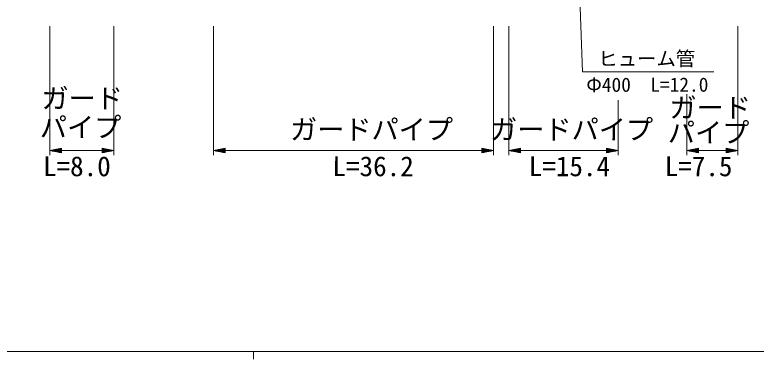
# Model space of a CAD drawing. Units: millimetres, scale not verified. Extents: x 40000 to 680000, y 20000 to 380000.
# Drawn here: x 237238 to 332732, y 204000 to 248395 of the extents above; entities that cross this region are included whole.
import ezdxf
from ezdxf.enums import TextEntityAlignment as Align

# ---------------------------------------------------------------- set-up
doc = ezdxf.new("R2010")
doc.units = ezdxf.units.MM
doc.header["$LTSCALE"] = 1000
doc.layers.add('M-STR-HTXT', color=7, linetype='Continuous', lineweight=13)
doc.layers.add('M-TTL-BAND', color=7, linetype='Continuous', lineweight=13)
doc.styles.add('ＭＳ ゴシック', font='')
doc.styles.get('ＭＳ ゴシック').set_extended_font_data('MS Gothic')

msp = doc.modelspace()

# ---------------------------------------------------------------- linework, layer by layer
at = {"layer": 'M-STR-HTXT'}
for p, q in [((310344, 241053), (309194, 275763)), ((241768, 230316), (241768, 246934)), ((249998, 230316), (249998, 246934)), ((262826, 230316), (262826, 246934)), ((298902, 230316), (298902, 246934)), ((300890, 230316), (300890, 246934)), ((330353, 230316), (330353, 246934)), ((327260, 241058), (310344, 241053)), ((323808, 230316), (323808, 238182)), ((314964, 230316), (314964, 237391)), ((241768, 230895), (243268, 231195)), ((242968, 231135), (243268, 231135)), ((243268, 230595), (243268, 231195)), ((249998, 230895), (248498, 231195)), ((248498, 231195), (248498, 230595)), ((248798, 231135), (248498, 231135)), ((262826, 230895), (264326, 231195)), ((264026, 231135), (264326, 231135)), ((264326, 230595), (264326, 231195)), ((298902, 230895), (297402, 231195)), ((297402, 231195), (297402, 230595)), ((297702, 231135), (297402, 231135)), ((300890, 230895), (302390, 231195)), ((302090, 231135), (302390, 231135)), ((302390, 230595), (302390, 231195)), ((314964, 230895), (313464, 231195)), ((313464, 231195), (313464, 230595)), ((313764, 231135), (313464, 231135)), ((323808, 230895), (325308, 231195)), ((325008, 231135), (325308, 231135)), ((325308, 230595), (325308, 231195)), ((330353, 230895), (328853, 231195)), ((328853, 231195), (328853, 230595)), ((329153, 231135), (328853, 231135)), ((241768, 230895), (249998, 230895)), ((241768, 230895), (243268, 230595)), ((241768, 230895), (243268, 230895)), ((243268, 230955), (242068, 230955)), ((243268, 230835), (242068, 230835)), ((242368, 231015), (243268, 231015)), ((242368, 230775), (243268, 230775)), ((243268, 231075), (242668, 231075)), ((243268, 230715), (242668, 230715)), ((242968, 230655), (243268, 230655)), ((248498, 231075), (249098, 231075)), ((249398, 231015), (248498, 231015)), ((248498, 230955), (249698, 230955)), ((249998, 230895), (248498, 230595)), ((249998, 230895), (248498, 230895)), ((248498, 230835), (249698, 230835)), ((249398, 230775), (248498, 230775)), ((248498, 230715), (249098, 230715)), ((248798, 230655), (248498, 230655)), ((262826, 230895), (298902, 230895)), ((262826, 230895), (264326, 230595)), ((262826, 230895), (264326, 230895)), ((264326, 230955), (263126, 230955)), ((264326, 230835), (263126, 230835)), ((263426, 231015), (264326, 231015)), ((263426, 230775), (264326, 230775)), ((264326, 231075), (263726, 231075)), ((264326, 230715), (263726, 230715)), ((264026, 230655), (264326, 230655)), ((297402, 231075), (298002, 231075)), ((298302, 231015), (297402, 231015)), ((297402, 230955), (298602, 230955)), ((298902, 230895), (297402, 230595)), ((298902, 230895), (297402, 230895)), ((297402, 230835), (298602, 230835)), ((298302, 230775), (297402, 230775)), ((297402, 230715), (298002, 230715)), ((297702, 230655), (297402, 230655)), ((300890, 230895), (314964, 230895)), ((300890, 230895), (302390, 230595)), ((300890, 230895), (302390, 230895)), ((302390, 230955), (301190, 230955)), ((302390, 230835), (301190, 230835)), ((301490, 231015), (302390, 231015)), ((301490, 230775), (302390, 230775)), ((302390, 231075), (301790, 231075)), ((302390, 230715), (301790, 230715)), ((302090, 230655), (302390, 230655)), ((313464, 231075), (314064, 231075)), ((314364, 231015), (313464, 231015)), ((313464, 230955), (314664, 230955)), ((314964, 230895), (313464, 230595)), ((314964, 230895), (313464, 230895)), ((313464, 230835), (314664, 230835)), ((314364, 230775), (313464, 230775)), ((313464, 230715), (314064, 230715)), ((313764, 230655), (313464, 230655)), ((323808, 230895), (330353, 230895)), ((323808, 230895), (325308, 230595)), ((323808, 230895), (325308, 230895)), ((325308, 230955), (324108, 230955)), ((325308, 230835), (324108, 230835)), ((324408, 231015), (325308, 231015)), ((324408, 230775), (325308, 230775)), ((325308, 231075), (324708, 231075)), ((325308, 230715), (324708, 230715)), ((325008, 230655), (325308, 230655)), ((328853, 231075), (329453, 231075)), ((329753, 231015), (328853, 231015)), ((328853, 230955), (330053, 230955)), ((330353, 230895), (328853, 230595)), ((330353, 230895), (328853, 230895)), ((328853, 230835), (330053, 230835)), ((329753, 230775), (328853, 230775)), ((328853, 230715), (329453, 230715)), ((329153, 230655), (328853, 230655))]:
    msp.add_line(p, q, dxfattribs=at)
at = {"layer": 'M-TTL-BAND'}
for p, q in [((40000, 205000), (579000, 205000)), ((268000, 205000), (268000, 204000))]:
    msp.add_line(p, q, dxfattribs=at)

# ---------------------------------------------------------------- texts
at = {"layer": 'M-STR-HTXT', "style": 'ＭＳ ゴシック'}
for s, p in [('ヒューム管', (318633, 242746)), ('Φ400\u3000L=12.0', (318714, 239388))]:
    msp.add_text(s, height=1833, rotation=0.078, dxfattribs=at).set_placement(p, align=Align.MIDDLE_CENTER)
for s, p in [('ガード', (240668, 235584)), ('ガード', (321566, 234374)), ('パイプ', (240455, 231850)), ('ガードパイプ', (272682, 231565)), ('ガードパイプ', (298454, 231565)), ('パイプ', (321353, 231162))]:
    msp.add_text(s, height=2566, dxfattribs=at).set_placement(p, align=Align.BOTTOM_LEFT)
for s, p in [('L=8.0', (240862, 226827)), ('L=36.2', (278151, 226827)), ('L=15.4', (303437, 226827)), ('L=7.5', (320946, 226827))]:
    msp.add_text(s, height=2566, rotation=359.903, dxfattribs=at).set_placement(p, align=Align.BOTTOM_LEFT)

doc.saveas('drawing.dxf')
